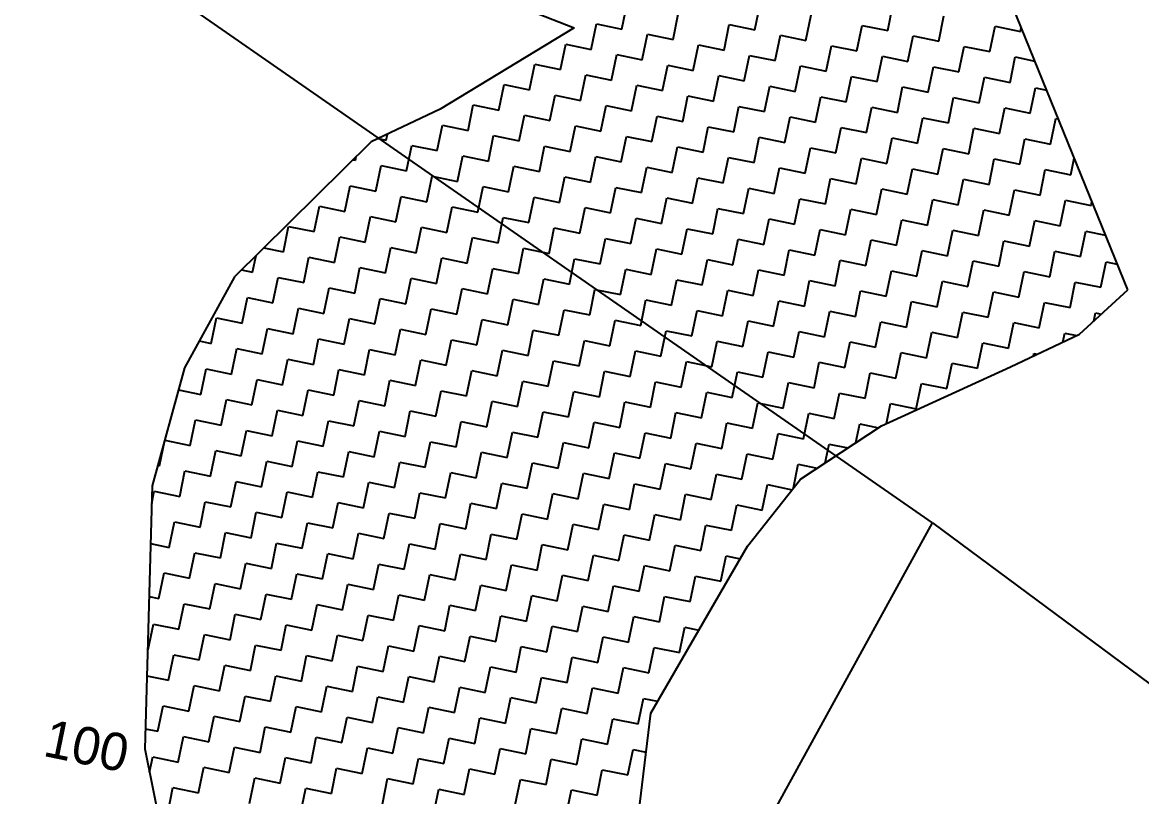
# Model space of a CAD drawing. Header units: metres. Extents: x 280043 to 281054, y 2047152 to 2048652.
# Drawn here: x 280342.5 to 280448.8, y 2047965.5 to 2048039.1 of the extents above; entities that cross this region are included whole.
import ezdxf
from ezdxf.enums import TextEntityAlignment as Align

# ---------------------------------------------------------------- set-up
doc = ezdxf.new("R2010")
doc.units = ezdxf.units.M
for name, color, linetype in [('POLY_HATCH', 12, 'Continuous'), ('POLY_PARCEL', 6, 'Continuous'), ('TEXT_PARCEL', 7, 'Continuous')]:
    doc.layers.add(name, color=color, linetype=linetype)
doc.styles.add('TEXT_MAP', font='', dxfattribs={"height": 1.8})
doc.styles.get('TEXT_MAP').set_extended_font_data('Kruti Dev 050')

msp = doc.modelspace()

# ---------------------------------------------------------------- linework, layer by layer
at = {"layer": 'POLY_HATCH'}
for p, q in [((280447.51, 2048013.68), (280434.75, 2048045.18)), ((280379.13, 2048044.8), (280394.89, 2048038.59)), ((280394.89, 2048038.59), (280382.18, 2048030.85)), ((280382.18, 2048030.85), (280375.62, 2048027.76)), ((280375.62, 2048027.76), (280362.61, 2048014.9)), ((280362.61, 2048014.9), (280357.86, 2048006.26)), ((280442.93, 2048009.45), (280447.51, 2048013.68)), ((280436.37, 2048006.36), (280442.93, 2048009.45)), ((280357.86, 2048006.26), (280354.81, 2047995.05)), ((280424.11, 2048000.75), (280436.37, 2048006.36)), ((280416.4, 2047995.68), (280424.11, 2048000.75)), ((280354.81, 2047995.05), (280354.1, 2047970.04)), ((280411.38, 2047989.31), (280416.4, 2047995.68)), ((280407.94, 2047983.36), (280411.38, 2047989.31)), ((280402.19, 2047973.44), (280407.94, 2047983.36)), ((280401.14, 2047964.78), (280402.19, 2047973.44)), ((280354.1, 2047970.04), (280357.42, 2047953.81))]:
    msp.add_line(p, q, dxfattribs=at)
at = {"layer": 'POLY_HATCH', "linetype": 'Continuous'}
for p, q in [((280399.45, 2048038.47), (280399.95, 2048040.89)), ((280412.07, 2048038.39), (280412.57, 2048040.82)), ((280424.7, 2048038.32), (280425.2, 2048040.74)), ((280404.3, 2048037.47), (280404.8, 2048039.89)), ((280416.92, 2048037.39), (280417.42, 2048039.82)), ((280429.55, 2048037.32), (280430.05, 2048039.74)), ((280396.52, 2048036.54), (280397.02, 2048038.97)), ((280397.02, 2048038.97), (280399.45, 2048038.47)), ((280409.15, 2048036.47), (280409.65, 2048038.89)), ((280409.65, 2048038.89), (280412.07, 2048038.39)), ((280421.77, 2048036.39), (280422.27, 2048038.82)), ((280422.27, 2048038.82), (280424.7, 2048038.32)), ((280434.4, 2048036.32), (280434.9, 2048038.74)), ((280434.9, 2048038.74), (280437.32, 2048038.24)), ((280437.32, 2048038.24), (280437.4, 2048038.62)), ((280401.37, 2048035.54), (280401.87, 2048037.97)), ((280401.87, 2048037.97), (280404.3, 2048037.47)), ((280414, 2048035.47), (280414.5, 2048037.89)), ((280414.5, 2048037.89), (280416.92, 2048037.39)), ((280426.62, 2048035.39), (280427.12, 2048037.82)), ((280427.12, 2048037.82), (280429.55, 2048037.32)), ((280393.6, 2048034.62), (280394.1, 2048037.04)), ((280394.1, 2048037.04), (280396.52, 2048036.54)), ((280406.22, 2048034.54), (280406.72, 2048036.97)), ((280406.72, 2048036.97), (280409.15, 2048036.47)), ((280418.85, 2048034.47), (280419.35, 2048036.89)), ((280419.35, 2048036.89), (280421.77, 2048036.39)), ((280431.47, 2048034.39), (280431.97, 2048036.82)), ((280431.97, 2048036.82), (280434.4, 2048036.32)), ((280398.45, 2048033.62), (280398.95, 2048036.04)), ((280398.95, 2048036.04), (280401.37, 2048035.54)), ((280411.07, 2048033.54), (280411.57, 2048035.97)), ((280411.57, 2048035.97), (280414, 2048035.47)), ((280423.7, 2048033.47), (280424.2, 2048035.89)), ((280424.2, 2048035.89), (280426.62, 2048035.39)), ((280436.33, 2048033.39), (280436.82, 2048035.82)), ((280436.82, 2048035.82), (280438.69, 2048035.43)), ((280390.67, 2048032.69), (280391.17, 2048035.12)), ((280391.17, 2048035.12), (280393.6, 2048034.62)), ((280403.3, 2048032.62), (280403.8, 2048035.04)), ((280403.8, 2048035.04), (280406.22, 2048034.54)), ((280415.92, 2048032.54), (280416.42, 2048034.97)), ((280416.42, 2048034.97), (280418.85, 2048034.47)), ((280428.55, 2048032.47), (280429.05, 2048034.89)), ((280429.05, 2048034.89), (280431.47, 2048034.39)), ((280387.75, 2048030.77), (280388.25, 2048033.19)), ((280388.25, 2048033.19), (280390.67, 2048032.69)), ((280395.52, 2048031.69), (280396.02, 2048034.12)), ((280396.02, 2048034.12), (280398.45, 2048033.62)), ((280400.37, 2048030.69), (280400.87, 2048033.12)), ((280400.87, 2048033.12), (280403.3, 2048032.62)), ((280408.15, 2048031.62), (280408.65, 2048034.04)), ((280408.65, 2048034.04), (280411.07, 2048033.54)), ((280420.77, 2048031.54), (280421.27, 2048033.97)), ((280421.27, 2048033.97), (280423.7, 2048033.47)), ((280433.4, 2048031.47), (280433.9, 2048033.89)), ((280433.9, 2048033.89), (280436.33, 2048033.39)), ((280392.6, 2048029.77), (280393.1, 2048032.19)), ((280393.1, 2048032.19), (280395.52, 2048031.69)), ((280405.22, 2048029.69), (280405.72, 2048032.12)), ((280405.72, 2048032.12), (280408.15, 2048031.62)), ((280413, 2048030.62), (280413.5, 2048033.04)), ((280413.5, 2048033.04), (280415.92, 2048032.54)), ((280425.62, 2048030.54), (280426.12, 2048032.97)), ((280426.12, 2048032.97), (280428.55, 2048032.47)), ((280438.25, 2048030.47), (280438.75, 2048032.89)), ((280438.75, 2048032.89), (280439.81, 2048032.67)), ((280384.82, 2048028.84), (280385.32, 2048031.27)), ((280385.32, 2048031.27), (280387.75, 2048030.77)), ((280397.45, 2048028.77), (280397.95, 2048031.19)), ((280397.95, 2048031.19), (280400.37, 2048030.69)), ((280410.07, 2048028.69), (280410.57, 2048031.12)), ((280410.57, 2048031.12), (280413, 2048030.62)), ((280417.85, 2048029.62), (280418.35, 2048032.04)), ((280418.35, 2048032.04), (280420.77, 2048031.54)), ((280422.7, 2048028.62), (280423.2, 2048031.04)), ((280423.2, 2048031.04), (280425.62, 2048030.54)), ((280430.48, 2048029.54), (280430.97, 2048031.97)), ((280430.97, 2048031.97), (280433.4, 2048031.47)), ((280389.67, 2048027.84), (280390.17, 2048030.27)), ((280390.17, 2048030.27), (280392.6, 2048029.77)), ((280402.3, 2048027.77), (280402.8, 2048030.19)), ((280402.8, 2048030.19), (280405.22, 2048029.69)), ((280414.92, 2048027.69), (280415.42, 2048030.12)), ((280415.42, 2048030.12), (280417.85, 2048029.62)), ((280427.55, 2048027.62), (280428.05, 2048030.04)), ((280428.05, 2048030.04), (280430.48, 2048029.54)), ((280435.33, 2048028.54), (280435.83, 2048030.97)), ((280435.83, 2048030.97), (280438.25, 2048030.47)), ((280440.18, 2048027.54), (280440.68, 2048029.97)), ((280440.68, 2048029.97), (280440.93, 2048029.92)), ((280381.9, 2048026.91), (280382.4, 2048029.34)), ((280382.4, 2048029.34), (280384.82, 2048028.84)), ((280394.52, 2048026.84), (280395.02, 2048029.27)), ((280395.02, 2048029.27), (280397.45, 2048028.77)), ((280407.15, 2048026.77), (280407.65, 2048029.19)), ((280407.65, 2048029.19), (280410.07, 2048028.69)), ((280419.77, 2048026.69), (280420.27, 2048029.12)), ((280420.27, 2048029.12), (280422.7, 2048028.62)), ((280432.4, 2048026.62), (280432.9, 2048029.04)), ((280432.9, 2048029.04), (280435.33, 2048028.54)), ((280376.28, 2048028.07), (280377.05, 2048027.91)), ((280377.05, 2048027.91), (280377.17, 2048028.49)), ((280386.75, 2048025.92), (280387.25, 2048028.34)), ((280387.25, 2048028.34), (280389.67, 2048027.84)), ((280399.37, 2048025.84), (280399.87, 2048028.27)), ((280399.87, 2048028.27), (280402.3, 2048027.77)), ((280412, 2048025.77), (280412.5, 2048028.19)), ((280412.5, 2048028.19), (280414.92, 2048027.69)), ((280424.63, 2048025.69), (280425.12, 2048028.12)), ((280425.12, 2048028.12), (280427.55, 2048027.62)), ((280437.25, 2048025.62), (280437.75, 2048028.04)), ((280437.75, 2048028.04), (280440.18, 2048027.54)), ((280378.97, 2048024.99), (280379.47, 2048027.41)), ((280379.47, 2048027.41), (280381.9, 2048026.91)), ((280391.6, 2048024.92), (280392.1, 2048027.34)), ((280392.1, 2048027.34), (280394.52, 2048026.84)), ((280404.22, 2048024.84), (280404.72, 2048027.27)), ((280404.72, 2048027.27), (280407.15, 2048026.77)), ((280416.85, 2048024.77), (280417.35, 2048027.19)), ((280417.35, 2048027.19), (280419.77, 2048026.69)), ((280429.48, 2048024.69), (280429.98, 2048027.12)), ((280429.98, 2048027.12), (280432.4, 2048026.62)), ((280373.88, 2048026.04), (280374.12, 2048025.99)), ((280374.12, 2048025.99), (280374.2, 2048026.36)), ((280383.82, 2048023.99), (280384.32, 2048026.42)), ((280384.32, 2048026.42), (280386.75, 2048025.92)), ((280396.45, 2048023.92), (280396.95, 2048026.34)), ((280396.95, 2048026.34), (280399.37, 2048025.84)), ((280409.07, 2048023.84), (280409.57, 2048026.27)), ((280409.57, 2048026.27), (280412, 2048025.77)), ((280421.7, 2048023.77), (280422.2, 2048026.19)), ((280422.2, 2048026.19), (280424.63, 2048025.69)), ((280434.33, 2048023.69), (280434.83, 2048026.12)), ((280434.83, 2048026.12), (280437.25, 2048025.62)), ((280442.1, 2048024.62), (280442.43, 2048026.21)), ((280376.05, 2048023.06), (280376.55, 2048025.49)), ((280376.55, 2048025.49), (280378.97, 2048024.99)), ((280388.67, 2048022.99), (280389.17, 2048025.42)), ((280389.17, 2048025.42), (280391.6, 2048024.92)), ((280401.3, 2048022.92), (280401.8, 2048025.34)), ((280401.8, 2048025.34), (280404.22, 2048024.84)), ((280413.92, 2048022.84), (280414.42, 2048025.27)), ((280414.42, 2048025.27), (280416.85, 2048024.77)), ((280426.55, 2048022.77), (280427.05, 2048025.19)), ((280427.05, 2048025.19), (280429.48, 2048024.69)), ((280439.18, 2048022.69), (280439.68, 2048025.12)), ((280439.68, 2048025.12), (280442.1, 2048024.62)), ((280373.12, 2048021.14), (280373.62, 2048023.56)), ((280373.62, 2048023.56), (280376.05, 2048023.06)), ((280380.9, 2048022.06), (280381.4, 2048024.49)), ((280381.4, 2048024.49), (280383.82, 2048023.99)), ((280393.52, 2048021.99), (280394.02, 2048024.42)), ((280394.02, 2048024.42), (280396.45, 2048023.92)), ((280406.15, 2048021.92), (280406.65, 2048024.34)), ((280406.65, 2048024.34), (280409.07, 2048023.84)), ((280418.78, 2048021.84), (280419.28, 2048024.27)), ((280419.28, 2048024.27), (280421.7, 2048023.77)), ((280431.4, 2048021.77), (280431.9, 2048024.19)), ((280431.9, 2048024.19), (280434.33, 2048023.69)), ((280377.97, 2048020.14), (280378.47, 2048022.56)), ((280378.47, 2048022.56), (280380.9, 2048022.06)), ((280385.75, 2048021.07), (280386.25, 2048023.49)), ((280386.25, 2048023.49), (280388.67, 2048022.99)), ((280390.6, 2048020.07), (280391.1, 2048022.49)), ((280391.1, 2048022.49), (280393.52, 2048021.99)), ((280398.37, 2048020.99), (280398.87, 2048023.42)), ((280398.87, 2048023.42), (280401.3, 2048022.92)), ((280411, 2048020.92), (280411.5, 2048023.34)), ((280411.5, 2048023.34), (280413.92, 2048022.84)), ((280423.63, 2048020.84), (280424.13, 2048023.27)), ((280424.13, 2048023.27), (280426.55, 2048022.77)), ((280436.25, 2048020.77), (280436.75, 2048023.19)), ((280436.75, 2048023.19), (280439.18, 2048022.69)), ((280370.2, 2048019.21), (280370.7, 2048021.64)), ((280370.7, 2048021.64), (280373.12, 2048021.14)), ((280382.82, 2048019.14), (280383.32, 2048021.56)), ((280383.32, 2048021.56), (280385.75, 2048021.07)), ((280395.45, 2048019.07), (280395.95, 2048021.49)), ((280395.95, 2048021.49), (280398.37, 2048020.99)), ((280403.22, 2048019.99), (280403.72, 2048022.42)), ((280403.72, 2048022.42), (280406.15, 2048021.92)), ((280408.07, 2048018.99), (280408.57, 2048021.42)), ((280408.57, 2048021.42), (280411, 2048020.92)), ((280415.85, 2048019.92), (280416.35, 2048022.34)), ((280416.35, 2048022.34), (280418.78, 2048021.84)), ((280428.48, 2048019.84), (280428.98, 2048022.27)), ((280428.98, 2048022.27), (280431.4, 2048021.77)), ((280441.1, 2048019.77), (280441.6, 2048022.19)), ((280441.6, 2048022.19), (280444.03, 2048021.69)), ((280444.03, 2048021.69), (280444.11, 2048022.08)), ((280375.05, 2048018.21), (280375.55, 2048020.64)), ((280375.55, 2048020.64), (280377.97, 2048020.14)), ((280387.67, 2048018.14), (280388.17, 2048020.57)), ((280388.17, 2048020.57), (280390.6, 2048020.07)), ((280400.3, 2048018.07), (280400.8, 2048020.49)), ((280400.8, 2048020.49), (280403.22, 2048019.99)), ((280412.93, 2048017.99), (280413.43, 2048020.42)), ((280413.43, 2048020.42), (280415.85, 2048019.92)), ((280420.7, 2048018.92), (280421.2, 2048021.34)), ((280421.2, 2048021.34), (280423.63, 2048020.84)), ((280433.33, 2048018.84), (280433.83, 2048021.27)), ((280433.83, 2048021.27), (280436.25, 2048020.77)), ((280367.27, 2048017.29), (280367.77, 2048019.71)), ((280367.77, 2048019.71), (280370.2, 2048019.21)), ((280379.9, 2048017.21), (280380.4, 2048019.64)), ((280380.4, 2048019.64), (280382.82, 2048019.14)), ((280392.52, 2048017.14), (280393.02, 2048019.57)), ((280393.02, 2048019.57), (280395.45, 2048019.07)), ((280405.15, 2048017.07), (280405.65, 2048019.49)), ((280405.65, 2048019.49), (280408.07, 2048018.99)), ((280417.78, 2048016.99), (280418.28, 2048019.42)), ((280418.28, 2048019.42), (280420.7, 2048018.92)), ((280425.55, 2048017.92), (280426.05, 2048020.34)), ((280426.05, 2048020.34), (280428.48, 2048019.84)), ((280430.4, 2048016.92), (280430.9, 2048019.34)), ((280430.9, 2048019.34), (280433.33, 2048018.84)), ((280438.18, 2048017.84), (280438.68, 2048020.27)), ((280438.68, 2048020.27), (280441.1, 2048019.77)), ((280372.12, 2048016.29), (280372.62, 2048018.71)), ((280372.62, 2048018.71), (280375.05, 2048018.21)), ((280384.75, 2048016.21), (280385.25, 2048018.64)), ((280385.25, 2048018.64), (280387.67, 2048018.14)), ((280397.37, 2048016.14), (280397.87, 2048018.57)), ((280397.87, 2048018.57), (280400.3, 2048018.07)), ((280410, 2048016.07), (280410.5, 2048018.49)), ((280410.5, 2048018.49), (280412.93, 2048017.99)), ((280422.63, 2048015.99), (280423.13, 2048018.42)), ((280423.13, 2048018.42), (280425.55, 2048017.92)), ((280435.25, 2048015.92), (280435.75, 2048018.34)), ((280435.75, 2048018.34), (280438.18, 2048017.84)), ((280443.03, 2048016.84), (280443.53, 2048019.27)), ((280443.53, 2048019.27), (280445.4, 2048018.88)), ((280365.41, 2048017.67), (280367.27, 2048017.29)), ((280376.97, 2048015.29), (280377.47, 2048017.71)), ((280377.47, 2048017.71), (280379.9, 2048017.21)), ((280389.6, 2048015.22), (280390.1, 2048017.64)), ((280390.1, 2048017.64), (280392.52, 2048017.14)), ((280402.22, 2048015.14), (280402.72, 2048017.57)), ((280402.72, 2048017.57), (280405.15, 2048017.07)), ((280414.85, 2048015.07), (280415.35, 2048017.49)), ((280415.35, 2048017.49), (280417.78, 2048016.99)), ((280427.48, 2048014.99), (280427.98, 2048017.42)), ((280427.98, 2048017.42), (280430.4, 2048016.92)), ((280440.1, 2048014.92), (280440.6, 2048017.34)), ((280440.6, 2048017.34), (280443.03, 2048016.84)), ((280364.35, 2048015.36), (280364.68, 2048016.95)), ((280369.2, 2048014.36), (280369.7, 2048016.79)), ((280369.7, 2048016.79), (280372.12, 2048016.29)), ((280381.82, 2048014.29), (280382.32, 2048016.71)), ((280382.32, 2048016.71), (280384.75, 2048016.21)), ((280394.45, 2048014.22), (280394.95, 2048016.64)), ((280394.95, 2048016.64), (280397.37, 2048016.14)), ((280407.08, 2048014.14), (280407.58, 2048016.57)), ((280407.58, 2048016.57), (280410, 2048016.07)), ((280419.7, 2048014.07), (280420.2, 2048016.49)), ((280420.2, 2048016.49), (280422.63, 2048015.99)), ((280432.33, 2048013.99), (280432.83, 2048016.42)), ((280432.83, 2048016.42), (280435.25, 2048015.92)), ((280444.95, 2048013.92), (280445.45, 2048016.34)), ((280445.45, 2048016.34), (280446.52, 2048016.12)), ((280363.29, 2048015.58), (280364.35, 2048015.36)), ((280374.05, 2048013.36), (280374.55, 2048015.79)), ((280374.55, 2048015.79), (280376.97, 2048015.29)), ((280386.67, 2048013.29), (280387.17, 2048015.71)), ((280387.17, 2048015.71), (280389.6, 2048015.22)), ((280399.3, 2048013.22), (280399.8, 2048015.64)), ((280399.8, 2048015.64), (280402.22, 2048015.14)), ((280411.93, 2048013.14), (280412.43, 2048015.57)), ((280412.43, 2048015.57), (280414.85, 2048015.07)), ((280424.55, 2048013.07), (280425.05, 2048015.49)), ((280425.05, 2048015.49), (280427.48, 2048014.99)), ((280437.18, 2048012.99), (280437.68, 2048015.42)), ((280437.68, 2048015.42), (280440.1, 2048014.92)), ((280366.27, 2048012.44), (280366.77, 2048014.86)), ((280366.77, 2048014.86), (280369.2, 2048014.36)), ((280378.9, 2048012.36), (280379.4, 2048014.79)), ((280379.4, 2048014.79), (280381.82, 2048014.29)), ((280391.52, 2048012.29), (280392.02, 2048014.72)), ((280392.02, 2048014.72), (280394.45, 2048014.22)), ((280404.15, 2048012.22), (280404.65, 2048014.64)), ((280404.65, 2048014.64), (280407.08, 2048014.14)), ((280416.78, 2048012.14), (280417.28, 2048014.57)), ((280417.28, 2048014.57), (280419.7, 2048014.07)), ((280429.4, 2048012.07), (280429.9, 2048014.49)), ((280429.9, 2048014.49), (280432.33, 2048013.99)), ((280442.03, 2048011.99), (280442.53, 2048014.42)), ((280442.53, 2048014.42), (280444.95, 2048013.92)), ((280363.35, 2048010.51), (280363.85, 2048012.94)), ((280363.85, 2048012.94), (280366.27, 2048012.44)), ((280371.12, 2048011.44), (280371.62, 2048013.86)), ((280371.62, 2048013.86), (280374.05, 2048013.36)), ((280383.75, 2048011.36), (280384.25, 2048013.79)), ((280384.25, 2048013.79), (280386.67, 2048013.29)), ((280396.38, 2048011.29), (280396.87, 2048013.72)), ((280396.87, 2048013.72), (280399.3, 2048013.22)), ((280409, 2048011.22), (280409.5, 2048013.64)), ((280409.5, 2048013.64), (280411.93, 2048013.14)), ((280421.63, 2048011.14), (280422.13, 2048013.57)), ((280422.13, 2048013.57), (280424.55, 2048013.07)), ((280434.25, 2048011.07), (280434.75, 2048013.49)), ((280434.75, 2048013.49), (280437.18, 2048012.99)), ((280368.2, 2048009.51), (280368.7, 2048011.94)), ((280368.7, 2048011.94), (280371.12, 2048011.44)), ((280375.97, 2048010.44), (280376.47, 2048012.86)), ((280376.47, 2048012.86), (280378.9, 2048012.36)), ((280380.82, 2048009.44), (280381.32, 2048011.86)), ((280381.32, 2048011.86), (280383.75, 2048011.36)), ((280388.6, 2048010.36), (280389.1, 2048012.79)), ((280389.1, 2048012.79), (280391.52, 2048012.29)), ((280401.23, 2048010.29), (280401.73, 2048012.72)), ((280401.73, 2048012.72), (280404.15, 2048012.22)), ((280413.85, 2048010.22), (280414.35, 2048012.64)), ((280414.35, 2048012.64), (280416.78, 2048012.14)), ((280426.48, 2048010.14), (280426.98, 2048012.57)), ((280426.98, 2048012.57), (280429.4, 2048012.07)), ((280439.1, 2048010.07), (280439.6, 2048012.49)), ((280439.6, 2048012.49), (280442.03, 2048011.99)), ((280360.42, 2048008.59), (280360.92, 2048011.01)), ((280360.92, 2048011.01), (280363.35, 2048010.51)), ((280373.05, 2048008.51), (280373.55, 2048010.94)), ((280373.55, 2048010.94), (280375.97, 2048010.44)), ((280385.67, 2048008.44), (280386.17, 2048010.86)), ((280386.17, 2048010.86), (280388.6, 2048010.36)), ((280393.45, 2048009.37), (280393.95, 2048011.79)), ((280393.95, 2048011.79), (280396.38, 2048011.29)), ((280398.3, 2048008.37), (280398.8, 2048010.79)), ((280398.8, 2048010.79), (280401.23, 2048010.29)), ((280406.08, 2048009.29), (280406.58, 2048011.72)), ((280406.58, 2048011.72), (280409, 2048011.22)), ((280418.7, 2048009.22), (280419.2, 2048011.64)), ((280419.2, 2048011.64), (280421.63, 2048011.14)), ((280431.33, 2048009.14), (280431.83, 2048011.57)), ((280431.83, 2048011.57), (280434.25, 2048011.07)), ((280444.29, 2048010.7), (280444.45, 2048011.49)), ((280444.45, 2048011.49), (280445.01, 2048011.38)), ((280365.27, 2048007.59), (280365.77, 2048010.01)), ((280365.77, 2048010.01), (280368.2, 2048009.51)), ((280377.9, 2048007.51), (280378.4, 2048009.94)), ((280378.4, 2048009.94), (280380.82, 2048009.44)), ((280390.53, 2048007.44), (280391.02, 2048009.86)), ((280391.02, 2048009.86), (280393.45, 2048009.37)), ((280403.15, 2048007.37), (280403.65, 2048009.79)), ((280403.65, 2048009.79), (280406.08, 2048009.29)), ((280410.93, 2048008.29), (280411.43, 2048010.72)), ((280411.43, 2048010.72), (280413.85, 2048010.22)), ((280415.78, 2048007.29), (280416.28, 2048009.72)), ((280416.28, 2048009.72), (280418.7, 2048009.22)), ((280423.55, 2048008.22), (280424.05, 2048010.64)), ((280424.05, 2048010.64), (280426.48, 2048010.14)), ((280436.18, 2048008.14), (280436.68, 2048010.57)), ((280436.68, 2048010.57), (280439.1, 2048010.07)), ((280359.27, 2048008.83), (280360.42, 2048008.59)), ((280370.12, 2048006.59), (280370.62, 2048009.01)), ((280370.62, 2048009.01), (280373.05, 2048008.51)), ((280382.75, 2048006.51), (280383.25, 2048008.94)), ((280383.25, 2048008.94), (280385.67, 2048008.44)), ((280395.38, 2048006.44), (280395.88, 2048008.87)), ((280395.88, 2048008.87), (280398.3, 2048008.37)), ((280408, 2048006.37), (280408.5, 2048008.79)), ((280408.5, 2048008.79), (280410.93, 2048008.29)), ((280420.63, 2048006.29), (280421.13, 2048008.72)), ((280421.13, 2048008.72), (280423.55, 2048008.22)), ((280428.4, 2048007.22), (280428.9, 2048009.64)), ((280428.9, 2048009.64), (280431.33, 2048009.14)), ((280441.35, 2048008.7), (280441.53, 2048009.57)), ((280441.53, 2048009.57), (280442.68, 2048009.33)), ((280362.35, 2048005.66), (280362.85, 2048008.09)), ((280362.85, 2048008.09), (280365.27, 2048007.59)), ((280374.97, 2048005.59), (280375.47, 2048008.01)), ((280375.47, 2048008.01), (280377.9, 2048007.51)), ((280387.6, 2048005.51), (280388.1, 2048007.94)), ((280388.1, 2048007.94), (280390.53, 2048007.44)), ((280400.23, 2048005.44), (280400.73, 2048007.87)), ((280400.73, 2048007.87), (280403.15, 2048007.37)), ((280412.85, 2048005.37), (280413.35, 2048007.79)), ((280413.35, 2048007.79), (280415.78, 2048007.29)), ((280425.48, 2048005.29), (280425.98, 2048007.72)), ((280425.98, 2048007.72), (280428.4, 2048007.22)), ((280433.25, 2048006.22), (280433.75, 2048008.64)), ((280433.75, 2048008.64), (280436.18, 2048008.14)), ((280438.55, 2048007.38), (280438.6, 2048007.64)), ((280438.6, 2048007.64), (280438.95, 2048007.57)), ((280367.2, 2048004.66), (280367.7, 2048007.09)), ((280367.7, 2048007.09), (280370.12, 2048006.59)), ((280379.82, 2048004.59), (280380.32, 2048007.01)), ((280380.32, 2048007.01), (280382.75, 2048006.51)), ((280392.45, 2048004.51), (280392.95, 2048006.94)), ((280392.95, 2048006.94), (280395.38, 2048006.44)), ((280405.08, 2048004.44), (280405.58, 2048006.87)), ((280405.58, 2048006.87), (280408, 2048006.37)), ((280417.7, 2048004.37), (280418.2, 2048006.79)), ((280418.2, 2048006.79), (280420.63, 2048006.29)), ((280430.33, 2048004.29), (280430.83, 2048006.72)), ((280430.83, 2048006.72), (280433.25, 2048006.22)), ((280359.42, 2048003.74), (280359.92, 2048006.16)), ((280359.92, 2048006.16), (280362.35, 2048005.66)), ((280372.05, 2048003.66), (280372.55, 2048006.09)), ((280372.55, 2048006.09), (280374.97, 2048005.59)), ((280384.68, 2048003.59), (280385.17, 2048006.01)), ((280385.17, 2048006.01), (280387.6, 2048005.51)), ((280397.3, 2048003.52), (280397.8, 2048005.94)), ((280397.8, 2048005.94), (280400.23, 2048005.44)), ((280409.93, 2048003.44), (280410.43, 2048005.87)), ((280410.43, 2048005.87), (280412.85, 2048005.37)), ((280422.55, 2048003.37), (280423.05, 2048005.79)), ((280423.05, 2048005.79), (280425.48, 2048005.29)), ((280364.27, 2048002.74), (280364.77, 2048005.16)), ((280364.77, 2048005.16), (280367.2, 2048004.66)), ((280376.9, 2048002.66), (280377.4, 2048005.09)), ((280377.4, 2048005.09), (280379.82, 2048004.59)), ((280389.53, 2048002.59), (280390.03, 2048005.01)), ((280390.03, 2048005.01), (280392.45, 2048004.51)), ((280402.15, 2048002.52), (280402.65, 2048004.94)), ((280402.65, 2048004.94), (280405.08, 2048004.44)), ((280414.78, 2048002.44), (280415.28, 2048004.87)), ((280415.28, 2048004.87), (280417.7, 2048004.37)), ((280427.4, 2048002.37), (280427.9, 2048004.79)), ((280427.9, 2048004.79), (280430.33, 2048004.29)), ((280357.3, 2048004.18), (280359.42, 2048003.74)), ((280369.12, 2048001.74), (280369.62, 2048004.16)), ((280369.62, 2048004.16), (280372.05, 2048003.66)), ((280381.75, 2048001.66), (280382.25, 2048004.09)), ((280382.25, 2048004.09), (280384.68, 2048003.59)), ((280394.38, 2048001.59), (280394.88, 2048004.01)), ((280394.88, 2048004.01), (280397.3, 2048003.52)), ((280407, 2048001.52), (280407.5, 2048003.94)), ((280407.5, 2048003.94), (280409.93, 2048003.44)), ((280419.63, 2048001.44), (280420.13, 2048003.87)), ((280420.13, 2048003.87), (280422.55, 2048003.37)), ((280361.35, 2048000.81), (280361.85, 2048003.24)), ((280361.85, 2048003.24), (280364.27, 2048002.74)), ((280373.97, 2048000.74), (280374.47, 2048003.16)), ((280374.47, 2048003.16), (280376.9, 2048002.66)), ((280386.6, 2048000.66), (280387.1, 2048003.09)), ((280387.1, 2048003.09), (280389.53, 2048002.59)), ((280399.23, 2048000.59), (280399.73, 2048003.02)), ((280399.73, 2048003.02), (280402.15, 2048002.52)), ((280411.85, 2048000.52), (280412.35, 2048002.94)), ((280412.35, 2048002.94), (280414.78, 2048002.44)), ((280424.58, 2048000.97), (280424.98, 2048002.87)), ((280424.98, 2048002.87), (280427.4, 2048002.37)), ((280358.42, 2047998.89), (280358.92, 2048001.31)), ((280358.92, 2048001.31), (280361.35, 2048000.81)), ((280366.2, 2047999.81), (280366.7, 2048002.24)), ((280366.7, 2048002.24), (280369.12, 2048001.74)), ((280371.05, 2047998.81), (280371.55, 2048001.24)), ((280371.55, 2048001.24), (280373.97, 2048000.74)), ((280378.83, 2047999.74), (280379.33, 2048002.16)), ((280379.33, 2048002.16), (280381.75, 2048001.66)), ((280391.45, 2047999.66), (280391.95, 2048002.09)), ((280391.95, 2048002.09), (280394.38, 2048001.59)), ((280404.08, 2047999.59), (280404.58, 2048002.02)), ((280404.58, 2048002.02), (280407, 2048001.52)), ((280416.7, 2047999.52), (280417.2, 2048001.94)), ((280417.2, 2048001.94), (280419.63, 2048001.44)), ((280363.27, 2047997.89), (280363.77, 2048000.31)), ((280363.77, 2048000.31), (280366.2, 2047999.81)), ((280375.9, 2047997.81), (280376.4, 2048000.24)), ((280376.4, 2048000.24), (280378.83, 2047999.74)), ((280383.68, 2047998.74), (280384.18, 2048001.16)), ((280384.18, 2048001.16), (280386.6, 2048000.66)), ((280388.53, 2047997.74), (280389.03, 2048000.16)), ((280389.03, 2048000.16), (280391.45, 2047999.66)), ((280396.3, 2047998.66), (280396.8, 2048001.09)), ((280396.8, 2048001.09), (280399.23, 2048000.59)), ((280408.93, 2047998.59), (280409.43, 2048001.02)), ((280409.43, 2048001.02), (280411.85, 2048000.52)), ((280421.68, 2047999.15), (280422.05, 2048000.94)), ((280422.05, 2048000.94), (280423.84, 2048000.57)), ((280355.5, 2047996.96), (280356, 2047999.39)), ((280356, 2047999.39), (280358.42, 2047998.89)), ((280368.12, 2047996.89), (280368.62, 2047999.31)), ((280368.62, 2047999.31), (280371.05, 2047998.81)), ((280380.75, 2047996.81), (280381.25, 2047999.24)), ((280381.25, 2047999.24), (280383.68, 2047998.74)), ((280393.38, 2047996.74), (280393.88, 2047999.16)), ((280393.88, 2047999.16), (280396.3, 2047998.66)), ((280401.15, 2047997.67), (280401.65, 2048000.09)), ((280401.65, 2048000.09), (280404.08, 2047999.59)), ((280406, 2047996.67), (280406.5, 2047999.09)), ((280406.5, 2047999.09), (280408.93, 2047998.59)), ((280413.78, 2047997.59), (280414.28, 2048000.02)), ((280414.28, 2048000.02), (280416.7, 2047999.52)), ((280360.35, 2047995.96), (280360.85, 2047998.39)), ((280360.85, 2047998.39), (280363.27, 2047997.89)), ((280372.98, 2047995.89), (280373.48, 2047998.31)), ((280373.48, 2047998.31), (280375.9, 2047997.81)), ((280385.6, 2047995.81), (280386.1, 2047998.24)), ((280386.1, 2047998.24), (280388.53, 2047997.74)), ((280398.23, 2047995.74), (280398.73, 2047998.17)), ((280398.73, 2047998.17), (280401.15, 2047997.67)), ((280410.85, 2047995.67), (280411.35, 2047998.09)), ((280411.35, 2047998.09), (280413.78, 2047997.59)), ((280418.76, 2047997.23), (280419.13, 2047999.02)), ((280419.13, 2047999.02), (280420.91, 2047998.65)), ((280355.34, 2047997), (280355.5, 2047996.96)), ((280365.2, 2047994.96), (280365.7, 2047997.39)), ((280365.7, 2047997.39), (280368.12, 2047996.89)), ((280377.83, 2047994.89), (280378.33, 2047997.31)), ((280378.33, 2047997.31), (280380.75, 2047996.81)), ((280390.45, 2047994.81), (280390.95, 2047997.24)), ((280390.95, 2047997.24), (280393.38, 2047996.74)), ((280403.08, 2047994.74), (280403.58, 2047997.17)), ((280403.58, 2047997.17), (280406, 2047996.67)), ((280415.74, 2047994.84), (280416.2, 2047997.09)), ((280416.2, 2047997.09), (280417.99, 2047996.72)), ((280357.42, 2047994.04), (280357.92, 2047996.46)), ((280357.92, 2047996.46), (280360.35, 2047995.96)), ((280370.05, 2047993.96), (280370.55, 2047996.39)), ((280370.55, 2047996.39), (280372.98, 2047995.89)), ((280382.68, 2047993.89), (280383.18, 2047996.31)), ((280383.18, 2047996.31), (280385.6, 2047995.81)), ((280395.3, 2047993.81), (280395.8, 2047996.24)), ((280395.8, 2047996.24), (280398.23, 2047995.74)), ((280407.93, 2047993.74), (280408.43, 2047996.17)), ((280408.43, 2047996.17), (280410.85, 2047995.67)), ((280362.28, 2047993.04), (280362.77, 2047995.46)), ((280362.77, 2047995.46), (280365.2, 2047994.96)), ((280374.9, 2047992.96), (280375.4, 2047995.39)), ((280375.4, 2047995.39), (280377.83, 2047994.89)), ((280387.53, 2047992.89), (280388.03, 2047995.31)), ((280388.03, 2047995.31), (280390.45, 2047994.81)), ((280400.15, 2047992.81), (280400.65, 2047995.24)), ((280400.65, 2047995.24), (280403.08, 2047994.74)), ((280412.78, 2047992.74), (280413.28, 2047995.17)), ((280413.28, 2047995.17), (280415.62, 2047994.68)), ((280354.76, 2047993.39), (280355, 2047994.54)), ((280355, 2047994.54), (280357.42, 2047994.04)), ((280367.13, 2047992.04), (280367.63, 2047994.46)), ((280367.63, 2047994.46), (280370.05, 2047993.96)), ((280379.75, 2047991.96), (280380.25, 2047994.39)), ((280380.25, 2047994.39), (280382.68, 2047993.89)), ((280392.38, 2047991.89), (280392.88, 2047994.31)), ((280392.88, 2047994.31), (280395.3, 2047993.81)), ((280405, 2047991.82), (280405.5, 2047994.24)), ((280405.5, 2047994.24), (280407.93, 2047993.74)), ((280359.35, 2047991.11), (280359.85, 2047993.54)), ((280359.85, 2047993.54), (280362.28, 2047993.04)), ((280371.98, 2047991.04), (280372.48, 2047993.46)), ((280372.48, 2047993.46), (280374.9, 2047992.96)), ((280384.6, 2047990.96), (280385.1, 2047993.39)), ((280385.1, 2047993.39), (280387.53, 2047992.89)), ((280397.23, 2047990.89), (280397.73, 2047993.31)), ((280397.73, 2047993.31), (280400.15, 2047992.81)), ((280409.85, 2047990.82), (280410.35, 2047993.24)), ((280410.35, 2047993.24), (280412.78, 2047992.74)), ((280364.2, 2047990.11), (280364.7, 2047992.54)), ((280364.7, 2047992.54), (280367.13, 2047992.04)), ((280376.83, 2047990.04), (280377.33, 2047992.46)), ((280377.33, 2047992.46), (280379.75, 2047991.96)), ((280389.45, 2047989.96), (280389.95, 2047992.39)), ((280389.95, 2047992.39), (280392.38, 2047991.89)), ((280402.08, 2047989.89), (280402.58, 2047992.32)), ((280402.58, 2047992.32), (280405, 2047991.82)), ((280356.43, 2047989.19), (280356.92, 2047991.61)), ((280356.92, 2047991.61), (280359.35, 2047991.11)), ((280361.28, 2047988.19), (280361.78, 2047990.61)), ((280361.78, 2047990.61), (280364.2, 2047990.11)), ((280369.05, 2047989.11), (280369.55, 2047991.54)), ((280369.55, 2047991.54), (280371.98, 2047991.04)), ((280381.68, 2047989.04), (280382.18, 2047991.46)), ((280382.18, 2047991.46), (280384.6, 2047990.96)), ((280394.3, 2047988.96), (280394.8, 2047991.39)), ((280394.8, 2047991.39), (280397.23, 2047990.89)), ((280406.93, 2047988.89), (280407.43, 2047991.32)), ((280407.43, 2047991.32), (280409.85, 2047990.82)), ((280354.65, 2047989.55), (280356.43, 2047989.19)), ((280366.13, 2047987.19), (280366.63, 2047989.61)), ((280366.63, 2047989.61), (280369.05, 2047989.11)), ((280373.9, 2047988.11), (280374.4, 2047990.54)), ((280374.4, 2047990.54), (280376.83, 2047990.04)), ((280378.75, 2047987.11), (280379.25, 2047989.54)), ((280379.25, 2047989.54), (280381.68, 2047989.04)), ((280386.53, 2047988.04), (280387.03, 2047990.46)), ((280387.03, 2047990.46), (280389.45, 2047989.96)), ((280399.15, 2047987.96), (280399.65, 2047990.39)), ((280399.65, 2047990.39), (280402.08, 2047989.89)), ((280358.35, 2047986.26), (280358.85, 2047988.69)), ((280358.85, 2047988.69), (280361.28, 2047988.19)), ((280370.98, 2047986.19), (280371.48, 2047988.61)), ((280371.48, 2047988.61), (280373.9, 2047988.11)), ((280383.6, 2047986.11), (280384.1, 2047988.54)), ((280384.1, 2047988.54), (280386.53, 2047988.04)), ((280391.38, 2047987.04), (280391.88, 2047989.46)), ((280391.88, 2047989.46), (280394.3, 2047988.96)), ((280396.23, 2047986.04), (280396.73, 2047988.46)), ((280396.73, 2047988.46), (280399.15, 2047987.96)), ((280404, 2047986.96), (280404.5, 2047989.39)), ((280404.5, 2047989.39), (280406.93, 2047988.89)), ((280363.2, 2047985.26), (280363.7, 2047987.69)), ((280363.7, 2047987.69), (280366.13, 2047987.19)), ((280375.83, 2047985.19), (280376.33, 2047987.61)), ((280376.33, 2047987.61), (280378.75, 2047987.11)), ((280388.45, 2047985.11), (280388.95, 2047987.54)), ((280388.95, 2047987.54), (280391.38, 2047987.04)), ((280401.08, 2047985.04), (280401.58, 2047987.46)), ((280401.58, 2047987.46), (280404, 2047986.96)), ((280408.85, 2047985.97), (280409.35, 2047988.39)), ((280409.35, 2047988.39), (280410.69, 2047988.11)), ((280355.43, 2047984.34), (280355.93, 2047986.76)), ((280355.93, 2047986.76), (280358.35, 2047986.26)), ((280368.05, 2047984.26), (280368.55, 2047986.69)), ((280368.55, 2047986.69), (280370.98, 2047986.19)), ((280380.68, 2047984.19), (280381.18, 2047986.61)), ((280381.18, 2047986.61), (280383.6, 2047986.11)), ((280393.3, 2047984.11), (280393.8, 2047986.54)), ((280393.8, 2047986.54), (280396.23, 2047986.04)), ((280405.93, 2047984.04), (280406.43, 2047986.47)), ((280406.43, 2047986.47), (280408.85, 2047985.97)), ((280360.28, 2047983.34), (280360.78, 2047985.76)), ((280360.78, 2047985.76), (280363.2, 2047985.26)), ((280372.9, 2047983.26), (280373.4, 2047985.69)), ((280373.4, 2047985.69), (280375.83, 2047985.19)), ((280385.53, 2047983.19), (280386.03, 2047985.61)), ((280386.03, 2047985.61), (280388.45, 2047985.11)), ((280398.15, 2047983.11), (280398.65, 2047985.54)), ((280398.65, 2047985.54), (280401.08, 2047985.04)), ((280354.51, 2047984.53), (280355.43, 2047984.34)), ((280365.13, 2047982.34), (280365.63, 2047984.76)), ((280365.63, 2047984.76), (280368.05, 2047984.26)), ((280377.75, 2047982.26), (280378.25, 2047984.69)), ((280378.25, 2047984.69), (280380.68, 2047984.19)), ((280390.38, 2047982.19), (280390.88, 2047984.61)), ((280390.88, 2047984.61), (280393.3, 2047984.11)), ((280403, 2047982.11), (280403.5, 2047984.54)), ((280403.5, 2047984.54), (280405.93, 2047984.04)), ((280357.35, 2047981.41), (280357.85, 2047983.84)), ((280357.85, 2047983.84), (280360.28, 2047983.34)), ((280369.98, 2047981.34), (280370.48, 2047983.76)), ((280370.48, 2047983.76), (280372.9, 2047983.26)), ((280382.6, 2047981.26), (280383.1, 2047983.69)), ((280383.1, 2047983.69), (280385.53, 2047983.19)), ((280395.23, 2047981.19), (280395.73, 2047983.61)), ((280395.73, 2047983.61), (280398.15, 2047983.11)), ((280362.2, 2047980.41), (280362.7, 2047982.84)), ((280362.7, 2047982.84), (280365.13, 2047982.34)), ((280374.83, 2047980.34), (280375.33, 2047982.76)), ((280375.33, 2047982.76), (280377.75, 2047982.26)), ((280387.45, 2047980.26), (280387.95, 2047982.69)), ((280387.95, 2047982.69), (280390.38, 2047982.19)), ((280400.08, 2047980.19), (280400.58, 2047982.61)), ((280400.58, 2047982.61), (280403, 2047982.11)), ((280354.43, 2047979.49), (280354.93, 2047981.91)), ((280354.93, 2047981.91), (280357.35, 2047981.41)), ((280367.05, 2047979.41), (280367.55, 2047981.84)), ((280367.55, 2047981.84), (280369.98, 2047981.34)), ((280379.68, 2047979.34), (280380.18, 2047981.76)), ((280380.18, 2047981.76), (280382.6, 2047981.26)), ((280392.3, 2047979.26), (280392.8, 2047981.69)), ((280392.8, 2047981.69), (280395.23, 2047981.19)), ((280404.93, 2047979.19), (280405.43, 2047981.61)), ((280405.43, 2047981.61), (280406.76, 2047981.34)), ((280359.28, 2047978.49), (280359.78, 2047980.91)), ((280359.78, 2047980.91), (280362.2, 2047980.41)), ((280371.9, 2047978.41), (280372.4, 2047980.84)), ((280372.4, 2047980.84), (280374.83, 2047980.34)), ((280384.53, 2047978.34), (280385.03, 2047980.76)), ((280385.03, 2047980.76), (280387.45, 2047980.26)), ((280397.15, 2047978.26), (280397.65, 2047980.69)), ((280397.65, 2047980.69), (280400.08, 2047980.19)), ((280354.37, 2047979.5), (280354.43, 2047979.49)), ((280356.35, 2047976.56), (280356.85, 2047978.99)), ((280356.85, 2047978.99), (280359.28, 2047978.49)), ((280364.13, 2047977.49), (280364.63, 2047979.91)), ((280364.63, 2047979.91), (280367.05, 2047979.41)), ((280368.98, 2047976.49), (280369.48, 2047978.91)), ((280369.48, 2047978.91), (280371.9, 2047978.41)), ((280376.75, 2047977.41), (280377.25, 2047979.84)), ((280377.25, 2047979.84), (280379.68, 2047979.34)), ((280389.38, 2047977.34), (280389.88, 2047979.76)), ((280389.88, 2047979.76), (280392.3, 2047979.26)), ((280402, 2047977.26), (280402.5, 2047979.69)), ((280402.5, 2047979.69), (280404.93, 2047979.19)), ((280361.2, 2047975.56), (280361.7, 2047977.99)), ((280361.7, 2047977.99), (280364.13, 2047977.49)), ((280373.83, 2047975.49), (280374.33, 2047977.91)), ((280374.33, 2047977.91), (280376.75, 2047977.41)), ((280381.6, 2047976.41), (280382.1, 2047978.84)), ((280382.1, 2047978.84), (280384.53, 2047978.34)), ((280386.45, 2047975.41), (280386.95, 2047977.84)), ((280386.95, 2047977.84), (280389.38, 2047977.34)), ((280394.23, 2047976.34), (280394.73, 2047978.76)), ((280394.73, 2047978.76), (280397.15, 2047978.26)), ((280354.3, 2047976.99), (280356.35, 2047976.56)), ((280366.05, 2047974.56), (280366.55, 2047976.99)), ((280366.55, 2047976.99), (280368.98, 2047976.49)), ((280378.68, 2047974.49), (280379.18, 2047976.91)), ((280379.18, 2047976.91), (280381.6, 2047976.41)), ((280391.3, 2047974.41), (280391.8, 2047976.84)), ((280391.8, 2047976.84), (280394.23, 2047976.34)), ((280399.08, 2047975.34), (280399.58, 2047977.76)), ((280399.58, 2047977.76), (280402, 2047977.26)), ((280358.28, 2047973.64), (280358.78, 2047976.06)), ((280358.78, 2047976.06), (280361.2, 2047975.56)), ((280370.9, 2047973.56), (280371.4, 2047975.99)), ((280371.4, 2047975.99), (280373.83, 2047975.49)), ((280383.53, 2047973.49), (280384.03, 2047975.91)), ((280384.03, 2047975.91), (280386.45, 2047975.41)), ((280396.15, 2047973.41), (280396.65, 2047975.84)), ((280396.65, 2047975.84), (280399.08, 2047975.34)), ((280363.13, 2047972.64), (280363.63, 2047975.06)), ((280363.63, 2047975.06), (280366.05, 2047974.56)), ((280375.75, 2047972.56), (280376.25, 2047974.99)), ((280376.25, 2047974.99), (280378.68, 2047974.49)), ((280388.38, 2047972.49), (280388.88, 2047974.91)), ((280388.88, 2047974.91), (280391.3, 2047974.41)), ((280401, 2047972.41), (280401.5, 2047974.84)), ((280401.5, 2047974.84), (280402.84, 2047974.56)), ((280355.35, 2047971.71), (280355.85, 2047974.14)), ((280355.85, 2047974.14), (280358.28, 2047973.64)), ((280367.98, 2047971.64), (280368.48, 2047974.06)), ((280368.48, 2047974.06), (280370.9, 2047973.56)), ((280380.6, 2047971.56), (280381.1, 2047973.99)), ((280381.1, 2047973.99), (280383.53, 2047973.49)), ((280393.23, 2047971.49), (280393.73, 2047973.91)), ((280393.73, 2047973.91), (280396.15, 2047973.41)), ((280360.2, 2047970.71), (280360.7, 2047973.14)), ((280360.7, 2047973.14), (280363.13, 2047972.64)), ((280372.83, 2047970.64), (280373.33, 2047973.06)), ((280373.33, 2047973.06), (280375.75, 2047972.56)), ((280385.45, 2047970.56), (280385.95, 2047972.99)), ((280385.95, 2047972.99), (280388.38, 2047972.49)), ((280398.08, 2047970.49), (280398.58, 2047972.91)), ((280398.58, 2047972.91), (280401, 2047972.41)), ((280354.15, 2047971.96), (280355.35, 2047971.71)), ((280365.05, 2047969.71), (280365.55, 2047972.14)), ((280365.55, 2047972.14), (280367.98, 2047971.64)), ((280377.68, 2047969.64), (280378.18, 2047972.06)), ((280378.18, 2047972.06), (280380.6, 2047971.56)), ((280390.3, 2047969.56), (280390.8, 2047971.99)), ((280390.8, 2047971.99), (280393.23, 2047971.49)), ((280357.28, 2047968.79), (280357.78, 2047971.21)), ((280357.78, 2047971.21), (280360.2, 2047970.71)), ((280369.9, 2047968.71), (280370.4, 2047971.14)), ((280370.4, 2047971.14), (280372.83, 2047970.64)), ((280382.53, 2047968.64), (280383.03, 2047971.06)), ((280383.03, 2047971.06), (280385.45, 2047970.56)), ((280395.15, 2047968.56), (280395.65, 2047970.99)), ((280395.65, 2047970.99), (280398.08, 2047970.49)), ((280362.13, 2047967.79), (280362.63, 2047970.21)), ((280362.63, 2047970.21), (280365.05, 2047969.71)), ((280374.75, 2047967.71), (280375.25, 2047970.14)), ((280375.25, 2047970.14), (280377.68, 2047969.64)), ((280387.38, 2047967.64), (280387.88, 2047970.06)), ((280387.88, 2047970.06), (280390.3, 2047969.56)), ((280400, 2047967.56), (280400.5, 2047969.99)), ((280400.5, 2047969.99), (280401.74, 2047969.73)), ((280354.55, 2047967.83), (280354.85, 2047969.29)), ((280354.85, 2047969.29), (280357.28, 2047968.79)), ((280359.2, 2047965.86), (280359.7, 2047968.29)), ((280359.7, 2047968.29), (280362.13, 2047967.79)), ((280366.98, 2047966.79), (280367.48, 2047969.21)), ((280367.48, 2047969.21), (280369.9, 2047968.71)), ((280379.6, 2047966.71), (280380.1, 2047969.14)), ((280380.1, 2047969.14), (280382.53, 2047968.64)), ((280392.23, 2047966.64), (280392.73, 2047969.06)), ((280392.73, 2047969.06), (280395.15, 2047968.56)), ((280364.05, 2047964.86), (280364.55, 2047967.29)), ((280364.55, 2047967.29), (280366.98, 2047966.79)), ((280371.83, 2047965.79), (280372.33, 2047968.21)), ((280372.33, 2047968.21), (280374.75, 2047967.71)), ((280376.68, 2047964.79), (280377.18, 2047967.21)), ((280377.18, 2047967.21), (280379.6, 2047966.71)), ((280384.45, 2047965.71), (280384.95, 2047968.14)), ((280384.95, 2047968.14), (280387.38, 2047967.64)), ((280397.08, 2047965.64), (280397.58, 2047968.06)), ((280397.58, 2047968.06), (280400, 2047967.56)), ((280356.28, 2047963.94), (280356.78, 2047966.36)), ((280356.78, 2047966.36), (280359.2, 2047965.86)), ((280368.9, 2047963.86), (280369.4, 2047966.29)), ((280369.4, 2047966.29), (280371.83, 2047965.79)), ((280381.53, 2047963.79), (280382.03, 2047966.21)), ((280382.03, 2047966.21), (280384.45, 2047965.71)), ((280389.3, 2047964.71), (280389.8, 2047967.14)), ((280389.8, 2047967.14), (280392.23, 2047966.64)), ((280394.15, 2047963.71), (280394.65, 2047966.14)), ((280394.65, 2047966.14), (280397.08, 2047965.64))]:
    msp.add_line(p, q, dxfattribs=at)
at = {"layer": 'POLY_PARCEL'}
for p, q in [((280428.96, 2047991.54), (280342.47, 2048051.64)), ((280402.86, 2047944.03), (280428.96, 2047991.54)), ((280428.96, 2047991.54), (280466.88, 2047963.4))]:
    msp.add_line(p, q, dxfattribs=at)

# ---------------------------------------------------------------- texts
at = {"layer": 'TEXT_PARCEL', "style": 'TEXT_MAP'}
msp.add_text('100', height=3.566, rotation=348.3523, dxfattribs=at).set_placement((280348.58, 2047970.34), align=Align.MIDDLE)

doc.saveas('drawing.dxf')
